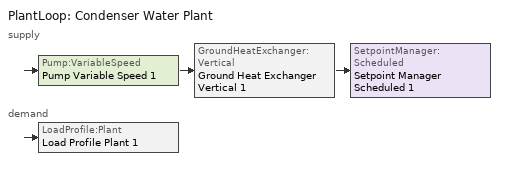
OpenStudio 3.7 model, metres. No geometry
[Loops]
PlantLoop 'Condenser Water Plant'
 supply: Pump:VariableSpeed 'Pump Variable Speed 1' > GroundHeatExchanger:Vertical 'Ground Heat Exchanger Vertical 1' > SetpointManager:Scheduled 'Setpoint Manager Scheduled 1'
 demand: LoadProfile:Plant 'Load Profile Plant 1'
[SizingPeriod:DesignDay] Barometric Pressure {Pa}=98934; Rain Indicator=No; Snow Indicator=No; Day of Month=21; Daylight Saving Time Indicator=No; Humidity Condition Type=Wetbulb; Dry-Bulb Temperature Range Modifier Type=DefaultMultipliers
Name | Maximum Dry-Bulb Temperature {C} | Daily Dry-Bulb Temperature Range {deltaC} | Wind Speed {m/s} | Wind Direction {deg} | Sky Clearness | Month | Day Type | Wetbulb or DewPoint at Maximum Dry-Bulb {C} | Solar Model Indicator | ASHRAE Clear Sky Optical Depth for Beam Irradiance | ASHRAE Clear Sky Optical Depth for Diffuse Irradiance
Chicago Ohare Intl Ap Ann Htg 99.6% Condns DB | -20 | 0 | 4.9 | 270 | 0 | 1 | WinterDesignDay | -20 | ASHRAEClearSky
Chicago Ohare Intl Ap Ann Clg .4% Condns DB=>MWB | 33.3 | 10.5 | 5.2 | 230 |  | 7 | SummerDesignDay | 23.7 | ASHRAETau | 0.455 | 2.05
[Site:GroundTemperature:Undisturbed:KusudaAchenbach]
Site Ground Temperature Undisturbed Kusuda Achenbach 1: 0.692626, 920, 2551.09, 13.375, 3.2, 8
[PlantLoop]
Condenser Water Plant: Fluid Type=PropyleneGlycol; Glycol Concentration=70; Maximum Loop Temperature {C}=80; Maximum Loop Flow Rate {m3/s}=0.004; Plant Loop Volume {m3}=Autocalculate; Load Distribution Scheme=Optimal
[Sizing:Plant]
Condenser Water Plant: Loop Type=Heating; Design Loop Exit Temperature {C}=30; Loop Design Temperature Difference {deltaC}=11; Sizing Option=NonCoincident; Zone Timesteps in Averaging Window=1; Coincident Sizing Factor Mode=None
[Pump:VariableSpeed]
Pump Variable Speed 1: Rated Flow Rate {m3/s}=0.004; Rated Pump Head {Pa}=5000; Rated Power Consumption {W}=25; Fraction of Motor Inefficiencies to Fluid Stream=0; Pump Control Type=Intermittent; Skin Loss Radiative Fraction=0.5; Design Power Sizing Method=PowerPerFlowPerPressure; Design Electric Power per Unit Flow Rate {W/(m3/s)}=348701.1; Design Shaft Power per Unit Flow Rate per Unit Head {W-s/m3-Pa}=1.28205; Design Minimum Flow Rate Fraction=0
[GroundHeatExchanger:Vertical]
Ground Heat Exchanger Vertical 1: Design Flow Rate {m3/s}=0.0033; Number of Bore Holes=120; Bore Hole Length {m}=76.2; Bore Hole Radius {m}=0.063508; Ground Thermal Conductivity {W/m-K}=0.692626; Ground Thermal Heat Capacity {J/m3-K}=2347000; Ground Temperature {C}=13.375; Grout Thermal Conductivity {W/m-K}=0.692626; Pipe Thermal Conductivity {W/m-K}=0.391312; Pipe Out Diameter {m}=0.0266667; U-Tube Distance {m}=0.0253977; Pipe Thickness {m}=0.00241285; Maximum Length of Simulation=2; Undisturbed Ground Temperature Model=Site Ground Temperature Undisturbed Kusuda Achenbach 1; G-Function Reference Ratio=0.0005; G-Function Ln(T/Ts) Value 1=-15.2996; G-Function G Value 1=-0.348322; G-Function Ln(T/Ts) Value 2=-14.201; G-Function G Value 2=0.022208; G-Function Ln(T/Ts) Value 3=-13.2202; G-Function G Value 3=0.412345; G-Function Ln(T/Ts) Value 4=-12.2086; G-Function G Value 4=0.867498; G-Function Ln(T/Ts) Value 5=-11.1888; G-Function G Value 5=1.357839; G-Function Ln(T/Ts) Value 6=-10.1816; G-Function G Value 6=1.852024; G-Function Ln(T/Ts) Value 7=-9.1815; G-Function G Value 7=2.345656; G-Function Ln(T/Ts) Value 8=-8.6809; G-Function G Value 8=2.593958; G-Function Ln(T/Ts) Value 9=-8.5; G-Function G Value 9=2.679; G-Function Ln(T/Ts) Value 10=-7.8; G-Function G Value 10=3.023; G-Function Ln(T/Ts) Value 11=-7.2; G-Function G Value 11=3.32; G-Function Ln(T/Ts) Value 12=-6.5; G-Function G Value 12=3.681; G-Function Ln(T/Ts) Value 13=-5.9; G-Function G Value 13=4.071; G-Function Ln(T/Ts) Value 14=-5.2; G-Function G Value 14=4.828; G-Function Ln(T/Ts) Value 15=-4.5; G-Function G Value 15=6.253; G-Function Ln(T/Ts) Value 16=-3.963; G-Function G Value 16=7.894; G-Function Ln(T/Ts) Value 17=-3.27; G-Function G Value 17=11.82; G-Function Ln(T/Ts) Value 18=-2.864; G-Function G Value 18=15.117; G-Function Ln(T/Ts) Value 19=-2.577; G-Function G Value 19=18.006; G-Function Ln(T/Ts) Value 20=-2.171; G-Function G Value 20=22.887; G-Function Ln(T/Ts) Value 21=-1.884; G-Function G Value 21=26.924; G-Function Ln(T/Ts) Value 22=-1.191; G-Function G Value 22=38.004; G-Function Ln(T/Ts) Value 23=-0.497; G-Function G Value 23=49.919; G-Function Ln(T/Ts) Value 24=-0.274; G-Function G Value 24=53.407; G-Function Ln(T/Ts) Value 25=-0.051; G-Function G Value 25=56.632; G-Function Ln(T/Ts) Value 26=0.196; G-Function G Value 26=59.825; G-Function Ln(T/Ts) Value 27=0.419; G-Function G Value 27=62.349; G-Function Ln(T/Ts) Value 28=0.642; G-Function G Value 28=64.524; G-Function Ln(T/Ts) Value 29=0.873; G-Function G Value 29=66.412; G-Function Ln(T/Ts) Value 30=1.112; G-Function G Value 30=67.993; G-Function Ln(T/Ts) Value 31=1.335; G-Function G Value 31=69.162; G-Function Ln(T/Ts) Value 32=1.679; G-Function G Value 32=70.476; G-Function Ln(T/Ts) Value 33=2.028; G-Function G Value 33=71.361; G-Function Ln(T/Ts) Value 34=2.275; G-Function G Value 34=71.79; G-Function Ln(T/Ts) Value 35=3.003; G-Function G Value 35=72.511
[SetpointManager:Scheduled]
Setpoint Manager Scheduled 1: Control Variable=Temperature; Schedule=Condenser Water Temperature
[LoadProfile:Plant]
Load Profile Plant 1: Load Schedule=LoadSchedule; Peak Flow Rate {m3/s}=0.004; Flow Rate Fraction Schedule=FlowFracSchedule; Plant Loop Fluid Type=Water; Degree of SubCooling {C}=5; Degree of Loop SubCooling {C}=20
[Schedule:Ruleset]
Name | Default Day Schedule | Summer Design Day Schedule | Winter Design Day Schedule
Condenser Water Temperature | Condenser Water Temperature Default | Condenser Water Temperature Summer Design Day | Condenser Water Temperature Winter Design Day
LoadSchedule | Schedule Day 4
[Schedule:Day]
Condenser Water Temperature Default; Condenser Water Temperature Winter Design Day; Condenser Water Temperature Summer Design Day: 24, 0, 24
Schedule Day 4: 24, 0, 2000
Schedule Day 5: 24, 0, -3000
[Schedule:Constant]
FlowFracSchedule: Value=1
[Schedule:Rule]
Schedule Rule 1: Schedule Ruleset=LoadSchedule; Rule Order=0; Day Schedule=Schedule Day 5; Date Specification Type=DateRange; Start Month=5; Start Day=1; End Month=9; End Day=30
